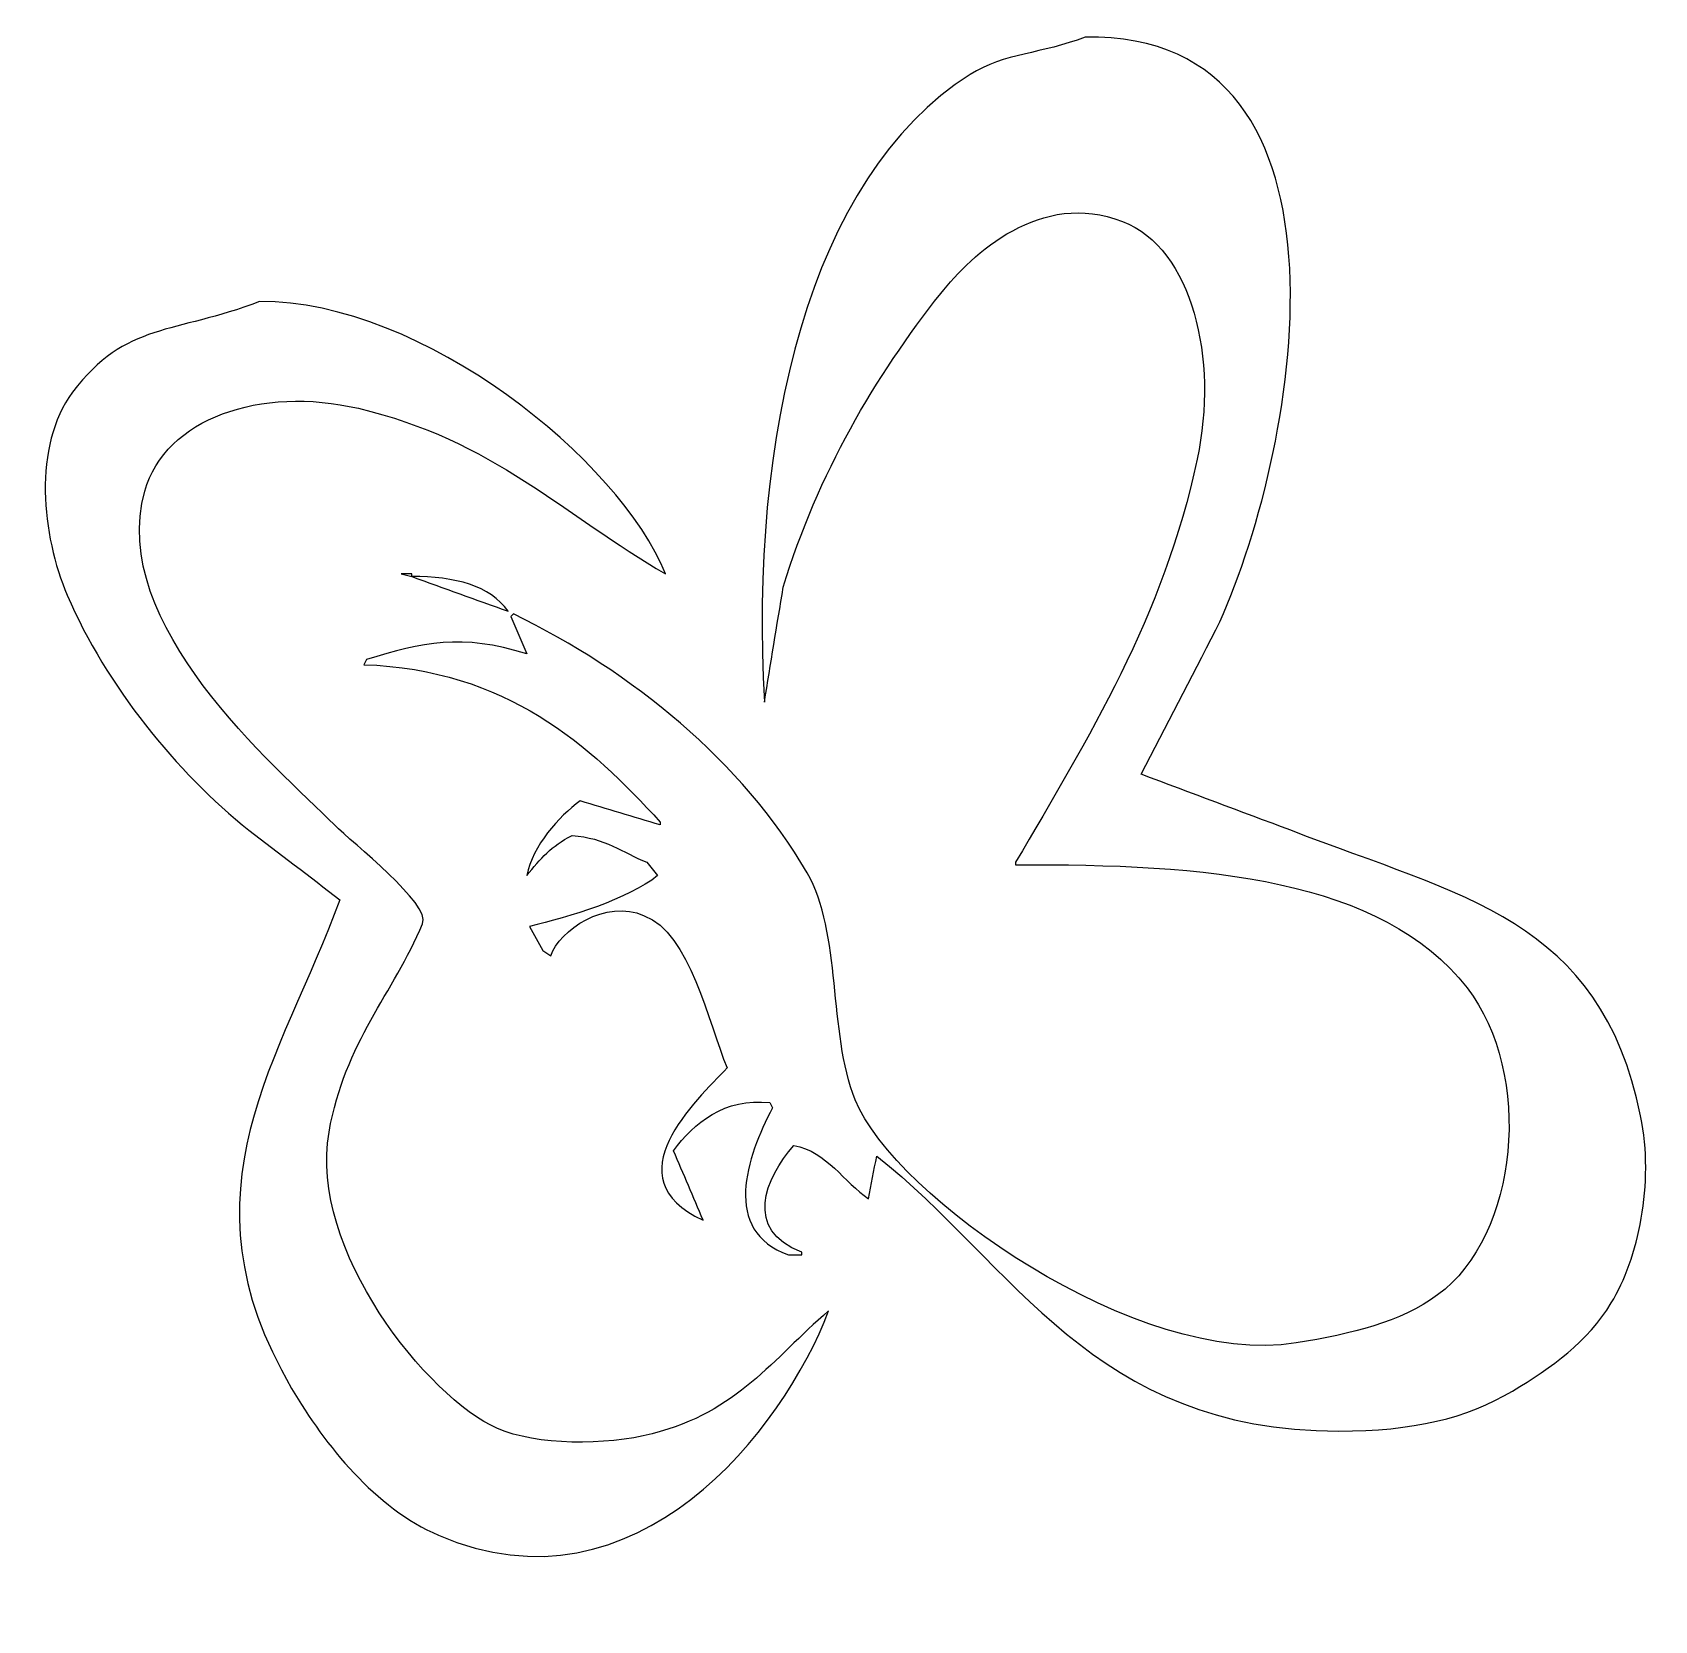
# Model space of a CAD drawing. Header units: centimetres. Extents: x -9.8 to 10.1, y -11.1 to 8.3.
import ezdxf

# ---------------------------------------------------------------- set-up
doc = ezdxf.new("R2010")
doc.units = ezdxf.units.CM
doc.header["$MEASUREMENT"] = 0
doc.layers.add('Camada 1', color=7, linetype='Continuous')

msp = doc.modelspace()

# ---------------------------------------------------------------- linework, layer by layer
at = {"layer": 'Camada 1'}
for points, knots in [([(9.52656, -7.25215), (9.23515, -7.7311), (8.80303, -8.03955), (8.31741, -8.33057), (8.31741, -8.33057), (7.76051, -8.66432), (7.10033, -8.82087), (6.19323, -8.82076), (6.19323, -8.82076), (3.17555, -8.82039), (2.2139, -6.7763), (0.53967, -5.45476), (0.53967, -5.45476), (0.50699, -5.62904), (0.47429, -5.80338), (0.44162, -5.97763), (0.44162, -5.97763), (0.13957, -5.7753), (-0.06609, -5.40433), (-0.47339, -5.32403), (-0.47339, -5.32403), (-0.82709, -5.7313), (-1.08968, -6.36024), (-0.37536, -6.6312), (-0.37536, -6.6312), (-0.37536, -6.6421), (-0.37536, -6.653), (-0.37536, -6.66388), (-0.37536, -6.66388), (-0.42981, -6.66388), (-0.48429, -6.66388), (-0.53874, -6.66388), (-0.53874, -6.66388), (-1.36189, -6.3704), (-1.05214, -5.46688), (-0.73482, -4.86649), (-0.73482, -4.86649), (-0.74572, -4.84471), (-0.7566, -4.82291), (-0.7675, -4.80114), (-0.7675, -4.80114), (-1.3173, -4.7364), (-1.70161, -5.05308), (-1.94397, -5.38936), (-1.94397, -5.38936), (-1.82417, -5.67257), (-1.70431, -5.95583), (-1.58451, -6.23904), (-1.58451, -6.23904), (-2.70804, -5.72382), (-1.66415, -4.77611), (-1.2904, -4.37629), (-1.2904, -4.37629), (-1.51866, -3.83196), (-1.74551, -2.72209), (-2.30346, -2.51354), (-2.30346, -2.51354), (-2.77442, -2.29878), (-3.34703, -2.69531), (-3.44725, -3.00373), (-3.44725, -3.00373), (-3.47993, -2.98195), (-3.5126, -2.96015), (-3.5453, -2.93838), (-3.5453, -2.93838), (-3.59975, -2.84035), (-3.65423, -2.74227), (-3.70868, -2.64427), (-3.70868, -2.64427), (-3.21581, -2.52804), (-2.50525, -2.3132), (-2.14007, -2.02335), (-2.14007, -2.02335), (-2.18362, -1.9689), (-2.2272, -1.91442), (-2.27077, -1.85994), (-2.27077, -1.85994), (-2.57361, -1.74096), (-2.77758, -1.56033), (-3.18578, -1.53313), (-3.18578, -1.53313), (-3.44621, -1.66074), (-3.56903, -1.81258), (-3.74135, -2.02332), (-3.74135, -2.02332), (-3.66671, -1.65132), (-3.35268, -1.30095), (-3.08775, -1.10828), (-3.08775, -1.10828), (-2.76099, -1.20631), (-2.43412, -1.30439), (-2.10736, -1.40239), (-2.10736, -1.40239), (-2.10736, -1.39149), (-2.10736, -1.38061), (-2.10736, -1.36971), (-2.10736, -1.36971), (-2.96712, -0.42306), (-3.99384, 0.5005), (-5.7348, 0.55839), (-5.7348, 0.55839), (-5.7239, 0.58017), (-5.713, 0.60197), (-5.70212, 0.62374), (-5.70212, 0.62374), (-5.02026, 0.8248), (-4.53568, 0.9451), (-3.74135, 0.68909), (-3.74135, 0.68909), (-3.8067, 0.84157), (-3.87208, 0.9941), (-3.93743, 1.14661), (-3.93743, 1.14661), (-3.92653, 1.15751), (-3.91565, 1.16839), (-3.90475, 1.17929), (-3.90475, 1.17929), (-2.45065, 0.47338), (-1.1058, -0.62464), (-0.30999, -1.99063), (-0.30999, -1.99063), (0.1153, -2.72062), (-0.0571, -3.92897), (0.27826, -4.76838), (0.27826, -4.76838), (0.75118, -5.9521), (3.74261, -8.0539), (5.67039, -7.74222), (5.67039, -7.74222), (6.35984, -7.63075), (6.94319, -7.48907), (7.40241, -7.154), (7.40241, -7.154), (8.39563, -6.42928), (8.57817, -4.44964), (7.76187, -3.39583), (7.76187, -3.39583), (6.72626, -2.05892), (4.54964, -1.87077), (2.23901, -1.89257), (2.23901, -1.89257), (2.23901, -1.88167), (2.23901, -1.87077), (2.23901, -1.85989), (2.23901, -1.85989), (3.1206, -0.35513), (4.05246, 1.14493), (4.46122, 3.07472), (4.46122, 3.07472), (4.72046, 4.29866), (4.40531, 5.64684), (3.54618, 5.98321), (3.54618, 5.98321), (2.54891, 6.37366), (1.70595, 5.58398), (1.32397, 5.10085), (1.32397, 5.10085), (0.51913, 4.08294), (-0.17627, 2.90314), (-0.60413, 1.50609), (-0.60413, 1.50609), (-0.68036, 1.03772), (-0.75664, 0.56923), (-0.83289, 0.10086), (-0.83289, 0.10086), (-1.02072, 3.32256), (-0.30198, 6.52314), (1.68343, 7.78058), (1.68343, 7.78058), (2.1001, 8.04445), (2.56542, 8.03283), (3.08866, 8.2381), (3.08866, 8.2381), (6.6454, 8.29554), (5.67441, 3.04899), (4.68994, 0.98322), (4.68994, 0.98322), (4.38498, 0.39505), (4.07989, -0.1933), (3.77493, -0.78147), (3.77493, -0.78147), (4.38487, -1.0102), (4.99503, -1.23899), (5.60497, -1.46775), (5.60497, -1.46775), (7.68904, -2.2796), (9.39071, -2.5441), (9.88601, -4.96446), (9.88601, -4.96446), (10.05618, -5.79594), (9.85687, -6.70928), (9.52656, -7.25215)], [0, 0, 0, 0, 0.02040816, 0.02040816, 0.02040816, 0.02040816, 0.04081633, 0.04081633, 0.04081633, 0.04081633, 0.06122449, 0.06122449, 0.06122449, 0.06122449, 0.08163265, 0.08163265, 0.08163265, 0.08163265, 0.10204082, 0.10204082, 0.10204082, 0.10204082, 0.12244898, 0.12244898, 0.12244898, 0.12244898, 0.14285714, 0.14285714, 0.14285714, 0.14285714, 0.16326531, 0.16326531, 0.16326531, 0.16326531, 0.18367347, 0.18367347, 0.18367347, 0.18367347, 0.20408163, 0.20408163, 0.20408163, 0.20408163, 0.2244898, 0.2244898, 0.2244898, 0.2244898, 0.24489796, 0.24489796, 0.24489796, 0.24489796, 0.26530612, 0.26530612, 0.26530612, 0.26530612, 0.28571429, 0.28571429, 0.28571429, 0.28571429, 0.30612245, 0.30612245, 0.30612245, 0.30612245, 0.32653061, 0.32653061, 0.32653061, 0.32653061, 0.34693878, 0.34693878, 0.34693878, 0.34693878, 0.36734694, 0.36734694, 0.36734694, 0.36734694, 0.3877551, 0.3877551, 0.3877551, 0.3877551, 0.40816327, 0.40816327, 0.40816327, 0.40816327, 0.42857143, 0.42857143, 0.42857143, 0.42857143, 0.44897959, 0.44897959, 0.44897959, 0.44897959, 0.46938776, 0.46938776, 0.46938776, 0.46938776, 0.48979592, 0.48979592, 0.48979592, 0.48979592, 0.51020408, 0.51020408, 0.51020408, 0.51020408, 0.53061224, 0.53061224, 0.53061224, 0.53061224, 0.55102041, 0.55102041, 0.55102041, 0.55102041, 0.57142857, 0.57142857, 0.57142857, 0.57142857, 0.59183673, 0.59183673, 0.59183673, 0.59183673, 0.6122449, 0.6122449, 0.6122449, 0.6122449, 0.63265306, 0.63265306, 0.63265306, 0.63265306, 0.65306122, 0.65306122, 0.65306122, 0.65306122, 0.67346939, 0.67346939, 0.67346939, 0.67346939, 0.69387755, 0.69387755, 0.69387755, 0.69387755, 0.71428571, 0.71428571, 0.71428571, 0.71428571, 0.73469388, 0.73469388, 0.73469388, 0.73469388, 0.75510204, 0.75510204, 0.75510204, 0.75510204, 0.7755102, 0.7755102, 0.7755102, 0.7755102, 0.79591837, 0.79591837, 0.79591837, 0.79591837, 0.81632653, 0.81632653, 0.81632653, 0.81632653, 0.83673469, 0.83673469, 0.83673469, 0.83673469, 0.85714286, 0.85714286, 0.85714286, 0.85714286, 0.87755102, 0.87755102, 0.87755102, 0.87755102, 0.89795918, 0.89795918, 0.89795918, 0.89795918, 0.91836735, 0.91836735, 0.91836735, 0.91836735, 0.93877551, 0.93877551, 0.93877551, 0.93877551, 0.95918367, 0.95918367, 0.95918367, 0.95918367, 1, 1, 1, 1]), ([(-8.41454, 2.68245), (-8.87301, 1.0555), (-6.81836, -0.67874), (-6.0943, -1.40251), (-6.0943, -1.40251), (-5.87433, -1.62241), (-4.90754, -2.37432), (-5.01588, -2.61166), (-5.01588, -2.61166), (-5.37455, -3.46775), (-5.96425, -4.05454), (-6.15965, -5.16066), (-6.15965, -5.16066), (-6.41354, -6.59785), (-4.95251, -8.41329), (-4.10085, -8.7881), (-4.10085, -8.7881), (-3.6233, -8.99826), (-2.77484, -9.00032), (-2.20543, -8.85345), (-2.20543, -8.85345), (-1.15194, -8.5817), (-0.73972, -7.94479), (-0.04857, -7.35019), (-0.04857, -7.35019), (-0.59597, -8.79452), (-2.39976, -11.13934), (-4.8198, -10.09527), (-4.8198, -10.09527), (-5.5945, -9.76105), (-6.20439, -8.99958), (-6.61717, -8.2979), (-6.61717, -8.2979), (-8.04394, -5.87254), (-6.73787, -4.27271), (-6.02895, -2.31752), (-6.02895, -2.31752), (-6.39929, -2.03431), (-6.76973, -1.75105), (-7.14004, -1.46786), (-7.14004, -1.46786), (-8.02594, -0.75788), (-8.88634, 0.29845), (-9.36225, 1.40795), (-9.36225, 1.40795), (-9.67507, 2.13719), (-9.78841, 3.23704), (-9.2969, 3.89162), (-9.2969, 3.89162), (-8.6474, 4.75654), (-8.05889, 4.59882), (-7.00934, 5.00271), (-7.00934, 5.00271), (-5.00941, 5.01544), (-2.60239, 3.05575), (-2.04205, 1.66941), (-2.04205, 1.66941), (-3.27027, 2.37738), (-4.16599, 3.3134), (-5.80022, 3.69554), (-5.80022, 3.69554), (-6.99664, 3.97531), (-8.16406, 3.57129), (-8.41454, 2.68245)], [0, 0, 0, 0, 0.05882353, 0.05882353, 0.05882353, 0.05882353, 0.11764706, 0.11764706, 0.11764706, 0.11764706, 0.17647059, 0.17647059, 0.17647059, 0.17647059, 0.23529412, 0.23529412, 0.23529412, 0.23529412, 0.29411765, 0.29411765, 0.29411765, 0.29411765, 0.35294118, 0.35294118, 0.35294118, 0.35294118, 0.41176471, 0.41176471, 0.41176471, 0.41176471, 0.47058824, 0.47058824, 0.47058824, 0.47058824, 0.52941176, 0.52941176, 0.52941176, 0.52941176, 0.58823529, 0.58823529, 0.58823529, 0.58823529, 0.64705882, 0.64705882, 0.64705882, 0.64705882, 0.70588235, 0.70588235, 0.70588235, 0.70588235, 0.76470588, 0.76470588, 0.76470588, 0.76470588, 0.82352941, 0.82352941, 0.82352941, 0.82352941, 0.88235294, 0.88235294, 0.88235294, 0.88235294, 1, 1, 1, 1]), ([(-5.2773, 1.66939), (-5.23375, 1.66939), (-5.19015, 1.66939), (-5.1466, 1.66939), (-5.1466, 1.66939), (-5.1466, 1.65849), (-5.1466, 1.64759), (-5.1466, 1.63671), (-5.1466, 1.63671), (-5.19015, 1.64759), (-5.23375, 1.65851), (-5.2773, 1.66939)], [0, 0, 0, 0, 0.25, 0.25, 0.25, 0.25, 0.5, 0.5, 0.5, 0.5, 1, 1, 1, 1]), ([(-3.97013, 1.21187), (-4.36224, 1.35348), (-4.75449, 1.49511), (-5.1466, 1.63671), (-5.1466, 1.63671), (-4.61862, 1.63973), (-4.18902, 1.5258), (-3.97013, 1.21187)], [0, 0, 0, 0, 0.33333333, 0.33333333, 0.33333333, 0.33333333, 1, 1, 1, 1])]:
    msp.add_open_spline(points, degree=3, knots=knots, dxfattribs=at)

doc.saveas('drawing.dxf')
